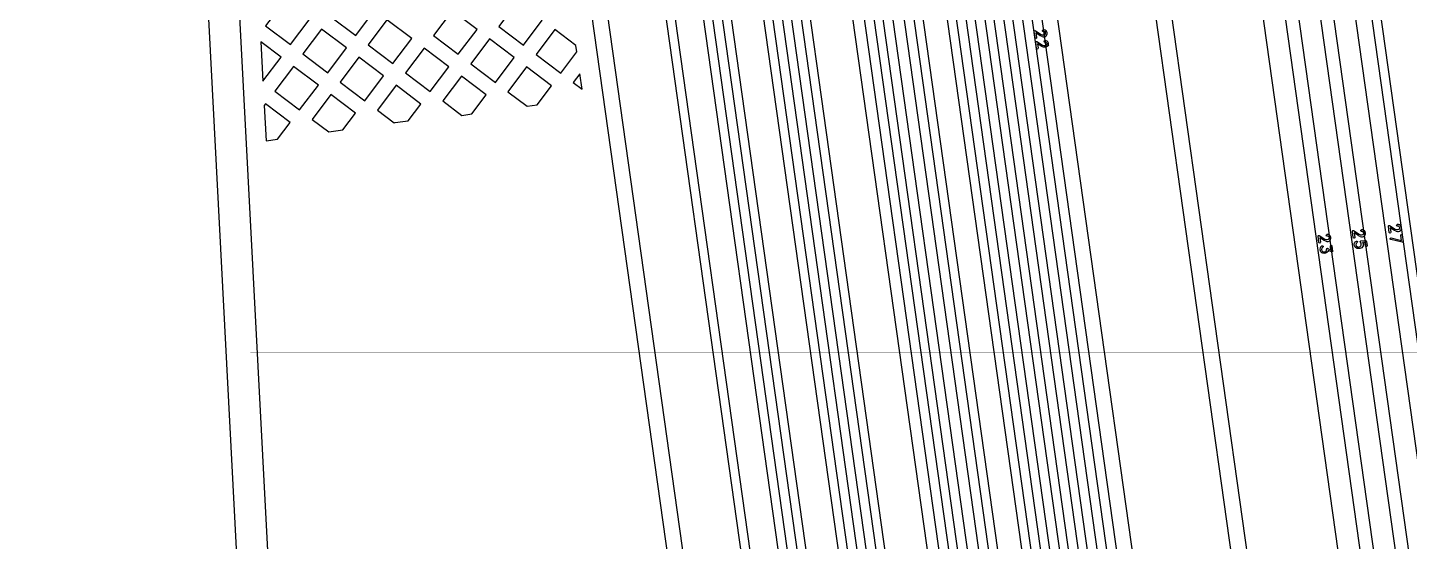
# Model space of a CAD drawing. Extents: x 176 to 489, y 37 to 258.
# Drawn here: x 221.88 to 230.77, y 143.13 to 146.43 of the extents above; entities that cross this region are included whole.
import ezdxf

# ---------------------------------------------------------------- set-up
doc = ezdxf.new("R2010")
doc.units = 0
for name, color, linetype in [('bak_bak_ttr1-bcq7360', 9, 'Continuous'), ('bak_outline', 8, 'Continuous'), ('biaozhu1', 5, 'Continuous'), ('quyukuang', 6, 'Continuous')]:
    doc.layers.add(name, color=color, linetype=linetype)

msp = doc.modelspace()

# ---------------------------------------------------------------- linework, layer by layer
at = {"layer": 'bak_bak_ttr1-bcq7360'}
for p, q in [((223.3829, 146.3387), (223.3962, 146.0857)), ((225.4352, 146.133), (225.3925, 146.0764)), ((225.3925, 146.0764), (225.4491, 146.0338)), ((225.4491, 146.0338), (225.4352, 146.133))]:
    msp.add_line(p, q, dxfattribs=at)
for points in [[(228.871, 141.002), (227.2356, 152.6388, -0.198779), (227.3473, 153.0715), (227.7755, 153.6398, -0.199021), (228.007, 153.7761, 0.391994), (228.1113, 153.9043), (228.0438, 153.9623), (228.0438, 153.9627), (227.9697, 154.49), (228.1461, 154.5148), (228.2203, 153.9871), (228.1709, 153.912, -0.398363), (228.0152, 153.7167, 0.198927), (227.8234, 153.6037), (227.3952, 153.0354, 0.198774), (227.295, 152.6472), (228.9304, 141.0103, 0.007988)], [(228.3924, 154.0113), (228.3905, 154.011), (228.3163, 154.5387), (228.4927, 154.5635), (228.5668, 154.0358), (228.5663, 154.0358, -0.156491), (228.5591, 154.0206, 0.007951), (228.4699, 153.9222), (228.2958, 153.7114, -0.085052), (228.2429, 153.6662), (228.1, 153.5804, -0.100996), (227.9971, 153.5441, 0.198629), (227.8853, 153.478), (227.5054, 152.9739, 0.198823), (227.4177, 152.6349), (228.8359, 142.5442, 0.058028)], [(228.6336, 140.9686), (226.9806, 152.7305, -0.035634), (226.9682, 152.9136, -0.042556), (226.9736, 152.9786, -0.119073), (227.0817, 153.2276), (227.259, 153.4628, 0.121196), (227.3911, 153.7714, 0.143022), (227.3508, 153.8649), (227.2765, 154.3926), (227.4528, 154.4174), (227.527, 153.8897, 0.135544), (227.4539, 153.786, -0.129388), (227.3068, 153.4267), (227.1296, 153.1914, 0.119089), (227.0326, 152.9683, 0.042519), (227.0282, 152.9134, 0.035651), (227.0399, 152.7388), (228.693, 140.977, 0.007864)], [(228.7523, 140.9853), (227.0993, 152.7471, -0.198705), (227.1906, 153.0998), (227.7125, 153.7925, 0.050178), (227.7341, 153.828, 0.146528), (227.6974, 153.9136), (227.6231, 154.4413), (227.7994, 154.4661), (227.8736, 153.9384), (227.873, 153.9383, 0.105381), (227.8097, 153.8681, -0.115554), (227.7604, 153.7564), (227.2385, 153.0638, 0.198694), (227.1587, 152.7554), (228.8117, 140.9937, 0.007893)], [(228.3046, 140.9225), (226.6161, 152.937, -0.107672), (226.6675, 153.6223, 0.022587), (226.6842, 153.6893, 0.128978), (226.6576, 153.7675), (226.5833, 154.2952), (226.7596, 154.32), (226.8338, 153.7923, 0.147733), (226.7445, 153.6856, -0.025161), (226.7249, 153.6051, 0.107652), (226.6754, 152.9454), (228.3639, 140.9309, 0.007679)], [(228.4233, 140.9392), (226.7702, 152.7014, -0.063199), (226.7652, 153.0795, -0.071309), (226.8091, 153.2482), (226.99, 153.68, 0.095305), (227.0152, 153.8012, 0.022882), (227.0044, 153.8162), (227.0041, 153.8162), (226.9299, 154.3439), (227.1062, 154.3687), (227.1804, 153.841), (227.18, 153.8409, 0.027008), (227.1674, 153.8215, -0.107266), (227.1306, 153.6213), (226.9497, 153.1893, 0.071567), (226.9166, 153.062, 0.063125), (226.9212, 152.7226), (228.5742, 140.9604, 0.007756)], [(227.9464, 142.5056), (226.3789, 153.6594), (226.3107, 153.7188), (226.3108, 153.7192), (226.2367, 154.2465), (226.413, 154.2713), (226.4873, 153.7436), (226.4382, 153.6677), (228.0058, 142.5139, 0.010631)], [(227.3691, 142.4245), (225.9329, 152.644, 0.198786), (225.7127, 153.018), (225.611, 153.0946, -0.19894), (225.5285, 153.2348), (225.5081, 153.3598, -0.301188), (225.5878, 153.5589, 0.074787), (225.6172, 153.6247), (225.5435, 154.149), (225.7198, 154.1738), (225.7941, 153.6464, 0.145109), (225.7063, 153.6039, -0.145572), (225.6264, 153.5126, 0.312243), (225.5668, 153.372), (225.5878, 153.2432, 0.198904), (225.6471, 153.1425), (225.7488, 153.0659, -0.198792), (225.9923, 152.6524), (227.4285, 142.4329, 0.009058)], [(227.8277, 142.4887), (226.3304, 153.143, 0.198834), (226.1591, 153.4336, -0.064915), (226.0955, 153.496, -0.138673), (226.0852, 153.5069, 0.07468), (225.9693, 153.6657, -0.053269), (225.9656, 153.6703), (225.9643, 153.6701), (225.8901, 154.1978), (226.0664, 154.2225), (226.1406, 153.6948), (226.1389, 153.6946, -0.065346), (226.1362, 153.6881, 0.213414), (226.1249, 153.5863, -0.140685), (226.1254, 153.5711, 0.070993), (226.1375, 153.5398, 0.072534), (226.1953, 153.4814, -0.19875), (226.3897, 153.1513), (227.8871, 142.4971, 0.009149)], [(231.2696, 140.4959), (229.9603, 149.8125, -0.19894), (230.5286, 152.0103, 0.071068), (230.7272, 152.3703), (230.7631, 152.4654, 0.125979), (230.841, 153.1638), (230.7396, 153.8854, -0.199109), (230.8181, 154.1892, 0.04499)], [(226.9898, 142.3714), (225.5661, 152.5017, 0.142778), (225.506, 152.6354, 0.054465), (225.3664, 152.7665), (225.2404, 152.8615, -0.198918), (224.931, 153.3866, -0.127048), (224.9368, 153.4371), (224.9246, 153.5239), (224.9244, 153.5239), (224.8503, 154.0516), (225.0266, 154.0764), (225.1008, 153.5487), (225.1006, 153.5487), (225.1128, 153.4618, -0.127078), (225.1323, 153.4149, 0.19892), (225.3626, 153.0237), (225.4885, 152.9289, -0.054643), (225.6608, 152.767, -0.142563), (225.7673, 152.5299), (227.191, 142.3997, 0.008987)], [(227.2504, 142.4079), (225.8142, 152.6271, 0.199019), (225.6402, 152.9224), (225.4641, 153.0551, -0.19874), (225.3531, 153.2435), (225.318, 153.4931), (225.2709, 153.5726), (225.271, 153.573), (225.1969, 154.1003), (225.3732, 154.1251), (225.4475, 153.5974), (225.3784, 153.4938), (225.4124, 153.2519, 0.198741), (225.5002, 153.103), (225.6763, 152.9703, -0.199015), (225.8736, 152.6354), (227.3098, 142.4162, 0.009035)], [(238.9207, 87.9006), (232.4852, 133.6917, 0.017693), (232.4342, 133.9745, 0.017182), (232.4188, 134.0352, -0.019749), (232.3825, 134.1823, 0.019373), (232.3656, 134.251, 0.118259), (231.4309, 135.8999, -0.170342), (229.2373, 140.1444), (227.4767, 152.6719, -0.060854), (227.4753, 152.7394, -0.136423), (227.5532, 152.9376), (227.6962, 153.1274, -0.096876), (228.0876, 153.479), (228.4284, 153.686, 0.002304), (228.4393, 153.6939, 0.072372), (228.6552, 153.9075), (228.7269, 154.0054, 0.098099), (228.7376, 154.0598)], [(226.6357, 142.3213), (225.2243, 152.3641, 0.198934), (225.1709, 152.4547), (224.4907, 152.9673, -0.208858), (224.2314, 153.4265), (224.2312, 153.4265), (224.1571, 153.9542), (224.3334, 153.979), (224.4076, 153.4513), (224.4074, 153.4513), (224.4109, 153.4264, 0.198919), (224.5977, 153.1093), (225.2779, 152.5967, -0.198917), (225.4004, 152.3889), (226.8118, 142.346, 0.008912)], [(226.8715, 142.3522), (225.4597, 152.3974, 0.198761), (225.314, 152.6447), (224.9132, 152.9467, -0.117743), (224.8993, 152.9636, -0.203205), (224.6458, 153.4158), (224.5777, 153.4752), (224.5778, 153.4756), (224.5037, 154.0029), (224.68, 154.0277), (224.7543, 153.5), (224.7052, 153.4241, 0.20758), (224.9426, 153.0059, -0.148123), (224.9528, 152.9919), (225.3501, 152.6925, -0.198758), (225.519, 152.4058), (226.9308, 142.3605, 0.008922)], [(226.2116, 142.262), (224.8335, 152.0679, 0.198483), (224.7233, 152.2554), (224.0891, 152.7333, -0.172253), (223.8841, 153.0446, -0.118118), (223.8835, 153.1304, 0.007977), (223.8962, 153.2985), (223.885, 153.3778), (223.8849, 153.3778), (223.8107, 153.9055), (223.987, 153.9303), (224.0612, 153.4026), (224.0611, 153.4026), (224.0658, 153.3689, 0.169479), (224.1452, 153.2534, -0.22002), (224.2417, 153.1326, 0.171907), (224.311, 153.0272), (224.9451, 152.5494, -0.19866), (225.1982, 152.1191), (226.5763, 142.3133, 0.008848)], [(231.4296, 140.5181), (230.1308, 149.76, -0.195211), (230.6783, 151.9406, 0.195105), (231.1135, 153.6758)], [(237.6059, 87.2344), (231.1236, 133.3585, 0.040698), (231.0604, 133.6391), (230.937, 134.0344, 0.111942), (230.4406, 134.8901), (230.0709, 135.2886, -0.025071), (229.5162, 135.9496, -0.023753), (229.0544, 136.6243, -0.006069), (228.9471, 136.8033, -0.003104), (228.9073, 136.8719, -0.095144), (227.8569, 139.9452), (227.7647, 140.6007, -0.007327), (227.7277, 140.8386), (227.6136, 141.6507, -0.009059), (227.4879, 142.4408), (226.0427, 152.7245, 0.1987), (225.8241, 153.095), (225.7048, 153.185, -0.259244), (225.6524, 153.3035, -1.063461), (225.9038, 153.4156)], [(225.9038, 153.4156, 0.152901), (225.9845, 153.308, -0.198729), (226.3067, 152.7618), (227.752, 142.4779, 0.009087), (227.8766, 141.695, -0.010456), (227.8774, 141.6897), (227.9918, 140.8757, 0.007387), (228.028, 140.6437, -0.008656), (228.0286, 140.6395), (228.121, 139.9823, 0.127654), (229.729, 136.1104, 0.025063), (230.2664, 135.47), (230.6361, 135.0715, -0.047569), (230.9249, 134.6941, -0.064029), (231.1916, 134.1139), (231.315, 133.7187, -0.040702), (231.3877, 133.3958), (237.8715, 87.2596, -0.061024)], [(229.5792, 153.3101, -0.157735), (229.5156, 152.9457), (229.1843, 152.3187, 0.013545), (229.0983, 152.1458), (229.0981, 152.1455, 0.023435), (228.9731, 151.8355, -0.007427), (228.9588, 151.7973, 0.014268), (228.9559, 151.7905, 0.129945), (228.6987, 149.6378), (230.0175, 140.2545, 0.17111), (231.9857, 136.4608, -0.03261), (232.3891, 135.9742, -0.004362), (232.4483, 135.891, -0.085224), (233.1417, 134.4028, -0.017413), (233.1494, 134.3697), (233.1512, 134.3584, 0.026614), (233.1802, 134.2417, 0.01347), (233.1824, 134.2351, 0.002989), (233.1834, 134.2319, -0.008925), (233.1885, 134.2136, -0.000972), (233.192, 134.1982, -0.020756), (233.2655, 133.8025), (239.2133, 91.4822)], [(230.8264, 140.4315), (229.5166, 149.7509, -0.129735), (229.7226, 151.4808, 0.009672), (229.7523, 151.5607, -0.077121), (230.1494, 152.3018), (230.2114, 152.3847, 0.198989), (230.3973, 153.1024)], [(230.4795, 153.114, -0.19901), (230.2778, 152.3345), (230.2157, 152.2519, 0.077137), (229.8306, 151.533, -0.009678), (229.7997, 151.4501, 0.129716), (229.5988, 149.7625), (230.9086, 140.4431, 0.163384)], [(231.0477, 140.4629), (229.738, 149.7818, -0.129741), (229.9304, 151.3985, 0.009659), (229.9633, 151.4863, -0.077131), (230.3279, 152.1671), (230.3902, 152.2501, 0.198861), (230.6187, 153.1333)], [(230.7009, 153.1448, -0.198861), (230.4565, 152.2002), (230.3942, 152.1172, 0.077173), (230.0414, 151.4584, -0.009647), (230.0074, 151.3677, 0.129718), (229.8202, 149.7933), (231.1299, 140.4745, 0.163374)], [(223.5984, 139.8022), (223.2236, 146.9509, 0.0145), (223.1757, 147.5403, 0.008029), (223.1426, 147.8066), (222.4219, 152.9421, -0.032841)], [(230.1196, 140.2686), (228.8008, 149.6524, -0.131303), (229.06, 151.7733, 0.005063), (229.0702, 151.8012, -0.022537), (229.1865, 152.0908), (229.2776, 152.2747), (229.6066, 152.8975, 0.157732)], [(239.0821, 87.922), (232.6463, 133.715, 0.017682), (232.5935, 134.0089, 0.01723), (232.5752, 134.0808, -0.019719), (232.5419, 134.2151, 0.019284), (232.5222, 134.2957, 0.118839), (231.5435, 136.0177, -0.170363), (229.3986, 140.1665), (227.6381, 152.6946), (227.6378, 152.6951, -0.059522), (227.6373, 152.7225)], [(224.0279, 152.6503), (224.6609, 152.1733, -0.198371), (224.7313, 152.0538), (226.1099, 142.2446, 0.008757)], [(238.8019, 87.8844), (232.3665, 133.6748, 0.017666), (232.3171, 133.9488, 0.017267), (232.3034, 134.0018, -0.019768), (232.2648, 134.1582, 0.019335), (232.2502, 134.2178, 0.118011), (231.3456, 135.8151, -0.170229), (229.1185, 140.1282), (228.7848, 142.5028, -0.052436), (228.7765, 142.5359), (227.3584, 152.6266)], [(227.536, 152.6803), (229.2967, 140.1527, 0.170445)], [(230.8222, 152.3343, -0.071103), (230.6097, 151.9489, 0.19892), (230.0609, 149.8266), (231.3702, 140.51, 0.170835)], [(229.3759, 149.7254), (230.6849, 140.4116, 0.163385), (232.3655, 137.0508, -0.133335), (233.813, 134.5376, -0.024771), (233.8199, 134.5045, 0.043002), (233.8381, 134.4298, 0.008215), (233.8401, 134.4245), (233.8478, 134.3976, -0.022931), (233.9414, 133.899), (240.3674, 88.1758, -0.107612)]]:
    msp.add_lwpolyline(points, format="xyb", dxfattribs=at)
for points in [[(223.4136, 146.4409), (223.5732, 146.3207), (223.6935, 146.4803), (223.5338, 146.6006)], [(223.8336, 146.5), (223.9932, 146.3797), (224.1135, 146.5393), (223.9539, 146.6596)], [(224.9134, 146.4375), (225.0731, 146.3172), (225.1934, 146.4769), (225.0338, 146.5972)], [(224.4932, 146.3785), (224.653, 146.2581), (224.7733, 146.4178), (224.6135, 146.5382)], [(223.6531, 146.2604), (223.8127, 146.1402), (223.933, 146.2998), (223.7734, 146.4201)], [(224.0732, 146.3195), (224.2328, 146.1992), (224.3531, 146.3588), (224.1934, 146.4791)], [(225.153, 146.2569), (225.3126, 146.1367), (225.4155, 146.2732), (225.4098, 146.3139), (225.2733, 146.4167)], [(224.7329, 146.1979), (224.8925, 146.0776), (225.0128, 146.2373), (224.8532, 146.3575)], [(223.8927, 146.0799), (224.0523, 145.9596), (224.1726, 146.1193), (224.0129, 146.2395)], [(224.3127, 146.139), (224.4725, 146.0186), (224.5927, 146.1782), (224.433, 146.2986)], [(223.4726, 146.0209), (223.6322, 145.9006), (223.7525, 146.0602), (223.5929, 146.1805)], [(224.9724, 146.0174), (225.0952, 145.9249), (225.1598, 145.9339), (225.2524, 146.0567), (225.0927, 146.177)], [(224.1322, 145.8994), (224.2399, 145.8182), (224.2466, 145.8192), (224.2961, 145.8261), (224.3312, 145.8311), (224.4122, 145.9386), (224.2525, 146.059)], [(224.5524, 145.9583), (224.6752, 145.8658), (224.7398, 145.8749), (224.8323, 145.9977), (224.6727, 146.118)], [(223.7121, 145.8404), (223.8199, 145.7592), (223.9109, 145.772), (223.992, 145.8797), (223.8324, 146)], [(223.4043, 145.9303), (223.4163, 145.7025), (223.4908, 145.713), (223.572, 145.8207), (223.4124, 145.941)]]:
    msp.add_lwpolyline(points, close=True, dxfattribs=at)
msp.add_lwpolyline([(223.3962, 146.0857), (223.513, 146.2407), (223.3829, 146.3387)], dxfattribs=at)
at = {"layer": 'bak_outline'}
msp.add_lwpolyline([(230.6006, 88.2723), (223.4812, 138.9295, -0.021809), (223.3982, 139.7973), (223.0237, 146.9405, 0.014503), (222.9766, 147.5184, 0.002809), (222.9757, 147.5264, 0.00798), (222.9435, 147.7847), (222.9427, 147.7912), (221.8865, 155.3064, -0.410507), (222.3128, 155.8647), (231.8273, 157.2018, -0.145242), (232.389, 157.1114), (232.609, 157.0057, -0.250757), (233.1658, 156.2437), (235.086, 142.5801, 0.255094), (236.8108, 140.2811), (238.5334, 139.4968, -0.256396), (241.4132, 135.6422), (248.2991, 86.6457, -0.207725)], format="xyb", dxfattribs=at)
at = {"layer": 'biaozhu1'}
for points in [[(228.3577, 146.4047, -0.64972), (228.3655, 146.4095), (228.402, 146.3862, 0.341305), (228.4304, 146.3903)], [(228.3691, 146.3953), (228.3732, 146.3664, -1), (228.3633, 146.3651), (228.3577, 146.4047)], [(228.4304, 146.3903, 0.571307), (228.4166, 146.405, -1), (228.4152, 146.4149)], [(228.3675, 146.3353, -0.64972), (228.3752, 146.3402), (228.4117, 146.3169, 0.341409), (228.4402, 146.321)], [(228.3789, 146.326), (228.3829, 146.2971, -1), (228.373, 146.2957), (228.3675, 146.3353)], [(228.4085, 146.3728), (228.3978, 146.3771, -0.055628), (228.3969, 146.3776), (228.3691, 146.3953)], [(228.4499, 146.3184, -0.419965), (228.4066, 146.3082), (228.3789, 146.326)], [(228.4402, 146.321, 0.570854), (228.4263, 146.3357, -1), (228.4249, 146.3456)], [(230.6363, 145.1535, -0.64972), (230.6441, 145.1583), (230.6806, 145.135, 0.341305), (230.709, 145.1391)], [(230.709, 145.1391, 0.571307), (230.6952, 145.1538, -1), (230.6938, 145.1637)], [(230.1837, 145.0892, -0.64972), (230.1914, 145.0941), (230.2279, 145.0707, 0.341305), (230.2564, 145.0748)], [(230.1951, 145.0798), (230.1991, 145.051, -1), (230.1892, 145.0496), (230.1837, 145.0892)], [(230.2345, 145.0573), (230.2238, 145.0616, -0.055628), (230.2228, 145.0621), (230.1951, 145.0798)], [(230.2564, 145.0748, 0.571307), (230.2425, 145.0896, -1), (230.2411, 145.0995)], [(230.405, 145.1203, -0.64972), (230.4128, 145.1252), (230.4492, 145.1018, 0.341305), (230.4777, 145.1059)], [(230.4164, 145.111), (230.4205, 145.0821, -1), (230.4106, 145.0807), (230.405, 145.1203)], [(230.4558, 145.0885), (230.4451, 145.0927, -0.055628), (230.4442, 145.0932), (230.4164, 145.111)], [(230.4777, 145.1059, 0.571307), (230.4639, 145.1207, -1), (230.4625, 145.1306)], [(230.6478, 145.1441), (230.6518, 145.1153, -1), (230.6419, 145.1139), (230.6363, 145.1535)], [(230.6514, 145.0687, -1), (230.6539, 145.0784), (230.7199, 145.0617)], [(230.6871, 145.1216), (230.6764, 145.1259, -0.055628), (230.6755, 145.1264), (230.6478, 145.1441)], [(230.7199, 145.0617), (230.7154, 145.0939, -1), (230.7253, 145.0953), (230.7309, 145.0557, -0.537698), (230.7246, 145.0502), (230.6514, 145.0687)], [(230.2666, 145.0019), (230.2635, 145.024, -1), (230.2734, 145.0254), (230.2778, 144.9942, -0.603311), (230.2706, 144.9891), (230.2503, 144.9985, -0.717577), (230.1966, 144.9973)], [(230.209, 145.0267, -1), (230.2142, 145.0182, 0.63786), (230.2152, 144.99)], [(230.2152, 144.99, 0.373072), (230.2401, 144.999), (230.2391, 145.0061, -0.595983), (230.2462, 145.0114), (230.2666, 145.0019)], [(230.4366, 145.0211, 0.818625), (230.4571, 145.0502, -0.737899), (230.4595, 145.0594), (230.4895, 145.0608, -0.392989), (230.4948, 145.0565), (230.4988, 145.0282, -1), (230.4889, 145.0268), (230.4855, 145.0506), (230.4704, 145.0499, -0.646565), (230.4443, 145.0099), (230.4341, 145.0114, -0.113923), (230.432, 145.0121), (230.4248, 145.0168, -0.130819), (230.423, 145.0186), (230.4185, 145.0266, -0.095937), (230.4179, 145.0284, -0.436483), (230.4303, 145.0578)], [(230.4303, 145.0578, -1), (230.4355, 145.0493, 0.63786), (230.4366, 145.0211)]]:
    msp.add_lwpolyline(points, format="xyb", dxfattribs=at)
for centre, radius, start, end in [((228.4189, 146.3927), 0.0225, 242.54537, 99.41925), ((228.4288, 146.3241), 0.0219, 344.82196, 100.23751), ((230.6975, 145.1415), 0.0225, 242.54537, 99.41925), ((230.2448, 145.0773), 0.0225, 242.54537, 99.41925), ((230.4662, 145.1084), 0.0225, 242.54537, 99.41925), ((230.2165, 145.0062), 0.0218, 110.04243, 204.35243)]:
    msp.add_arc(centre, radius, start, end, dxfattribs=at)
at = {"layer": 'quyukuang', "const_width": 0.001}
msp.add_lwpolyline([(223.3151, 144.3446), (223.3151, 154.1982), (232.8448, 154.1982), (232.8448, 144.3446)], close=True, dxfattribs=at)

doc.saveas('drawing.dxf')
